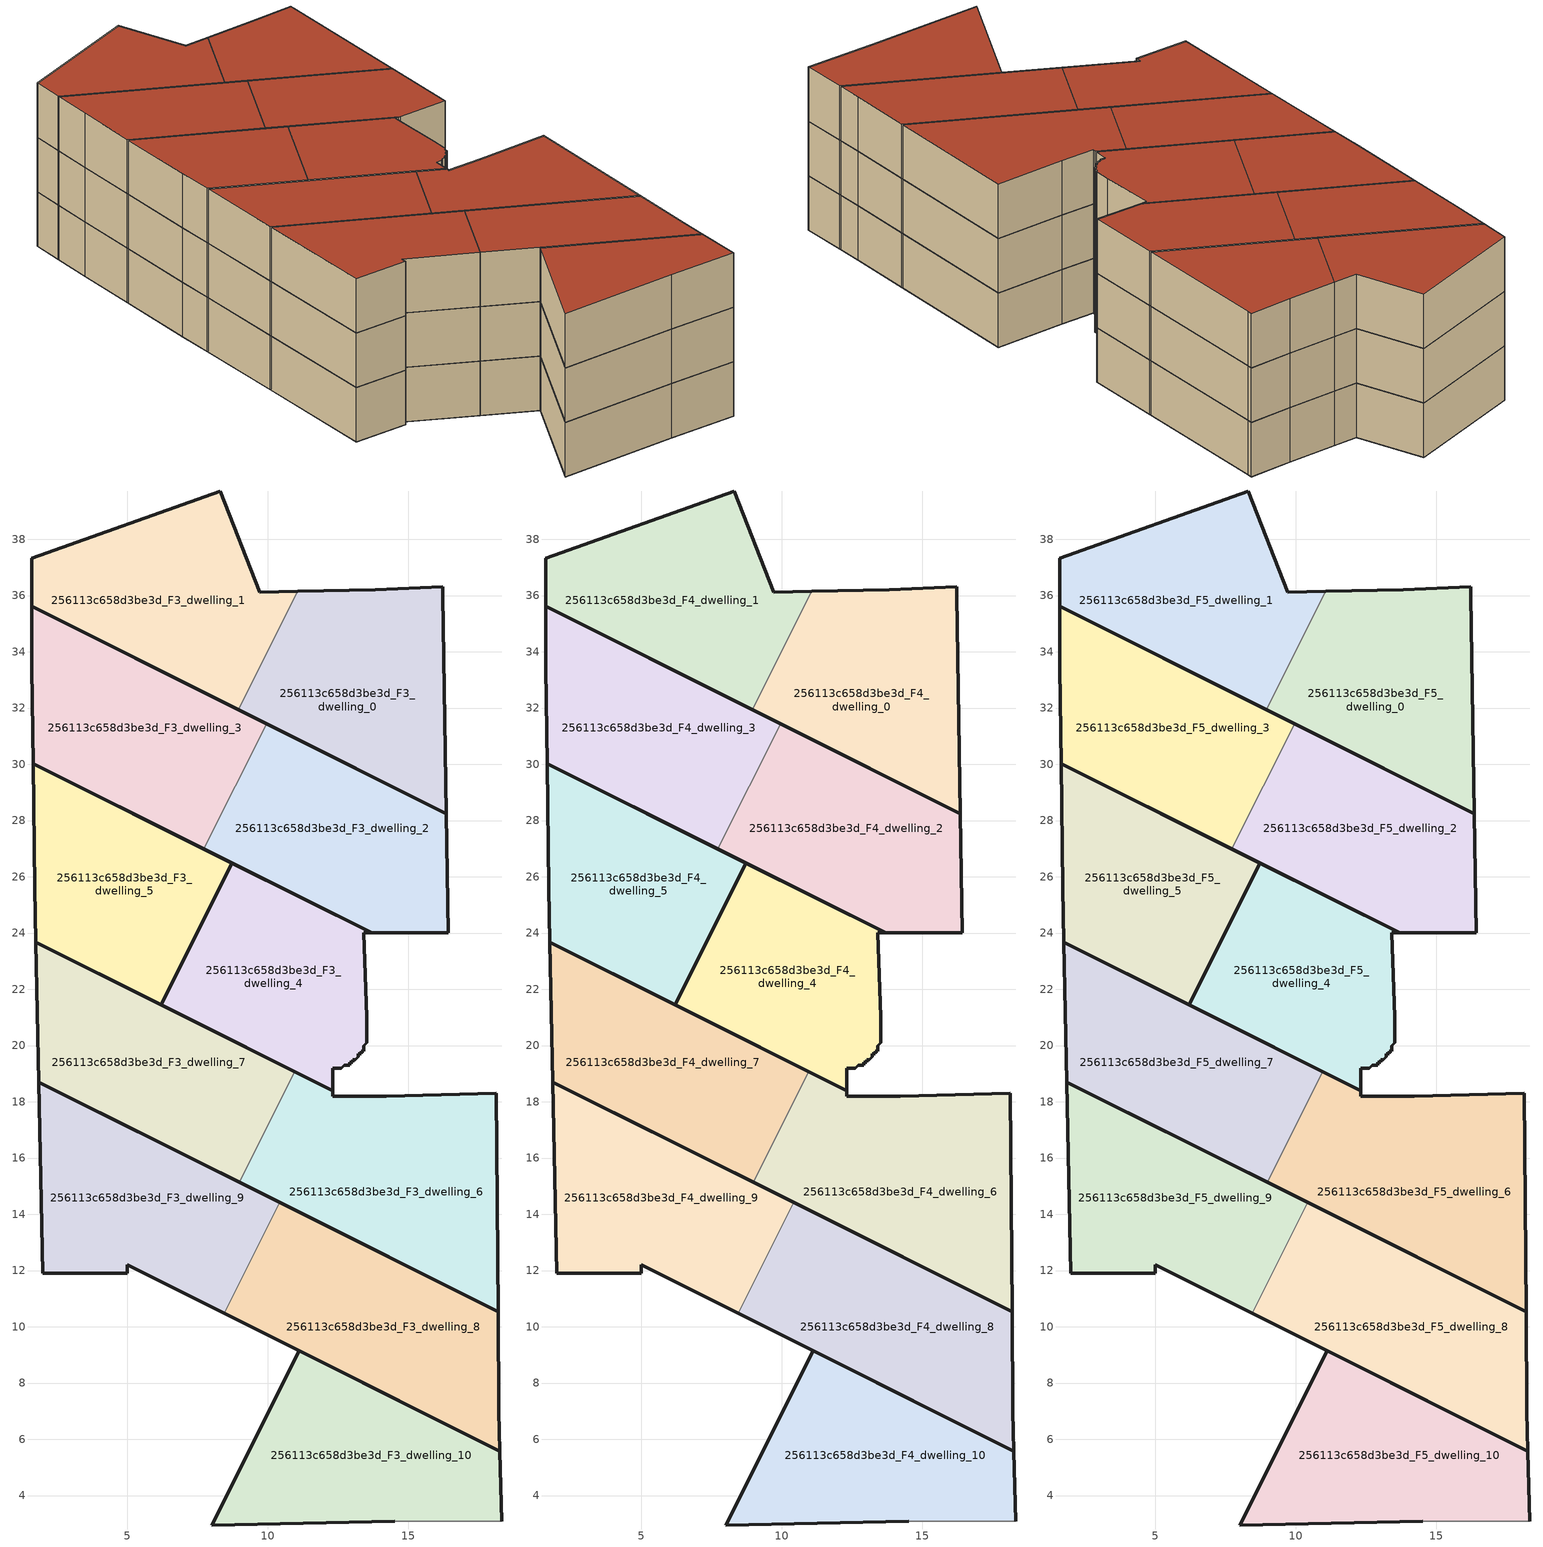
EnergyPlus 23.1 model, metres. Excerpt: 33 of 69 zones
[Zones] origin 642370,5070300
256113c658d3be3d_F3_dwelling_0
 floor to 256113c658d3be3d_F2_dwelling_0 (EU_floor_Construction): 16.35,28.25 16.22,36.01 16.22,36.31 13.82,36.21 11.06,36.15 8.96,31.94 z9
 wall outside (EU_wall_Construction): 11.06,36.15 13.82,36.21 16.22,36.31 16.22,36.01 16.35,28.25 8.96,31.94 z9:12
 wall to 256113c658d3be3d_F3_dwelling_1 (EU_wall_Construction): 8.96,31.94 11.06,36.15 z9:12
256113c658d3be3d_F3_dwelling_1
 floor to 256113c658d3be3d_F2_dwelling_1 (EU_floor_Construction): 8.96,31.94 11.06,36.15 9.71,36.12 8.31,39.72 1.61,37.32 1.61,35.62 z9
 wall outside (EU_wall_Construction): 8.96,31.94 1.61,35.62 1.61,37.32 8.31,39.72 9.71,36.12 11.06,36.15 z9:12
256113c658d3be3d_F3_dwelling_10
 floor to 256113c658d3be3d_F2_dwelling_10 (EU_floor_Construction): 18.31,3.09 18.25,5.58 11.11,9.15 8.01,2.95 14.51,3.09 z9
 wall outside (EU_wall_Construction): 14.51,3.09 8.01,2.95 11.11,9.15 18.25,5.58 18.31,3.09 z9:12
 wall adiabatic (EU_wall_Construction): 18.31,3.09 14.51,3.09 z9:12
256113c658d3be3d_F3_dwelling_2
 floor to 256113c658d3be3d_F2_dwelling_2 (EU_floor_Construction): 16.42,24 16.35,28.25 9.95,31.44 7.73,26.99 13.7,24 z9
 wall outside (EU_wall_Construction): 9.95,31.44 16.35,28.25 16.42,24 13.7,24 7.73,26.99 z9:12
 wall to 256113c658d3be3d_F3_dwelling_3 (EU_wall_Construction): 7.73,26.99 9.95,31.44 z9:12
256113c658d3be3d_F3_dwelling_3
 floor to 256113c658d3be3d_F2_dwelling_3 (EU_floor_Construction): 7.73,26.99 9.95,31.44 1.61,35.62 1.61,33.42 1.65,30.03 z9
 wall outside (EU_wall_Construction): 7.73,26.99 1.65,30.03 1.61,33.42 1.61,35.62 9.95,31.44 z9:12
256113c658d3be3d_F3_dwelling_4
 floor to 256113c658d3be3d_F2_dwelling_4 (EU_floor_Construction): 12.91,19.3 12.91,19.4 13.01,19.4 13.01,19.5 13.11,19.5 13.21,19.6 13.21,19.7 13.31,19.7 13.31,19.8 13.41,19.8 13.41,20 13.51,20.1 13.51,21 13.41,24 13.7,24 8.72,26.49 6.2,21.45 12.31,18.39 12.31,19.2 12.61,19.2 12.71,19.3 z9
 wall outside (EU_wall_Construction): 13.51,21 13.51,20.1 13.41,20 13.41,19.8 13.31,19.8 13.31,19.7 13.21,19.7 13.21,19.6 13.11,19.5 13.01,19.5 13.01,19.4 12.91,19.4 12.91,19.3 12.71,19.3 12.61,19.2 12.31,19.2 12.31,18.39 6.2,21.45 8.72,26.49 13.7,24 13.41,24 13.51,21 z9:12
256113c658d3be3d_F3_dwelling_5
 floor to 256113c658d3be3d_F2_dwelling_5 (EU_floor_Construction): 6.2,21.45 8.72,26.49 1.65,30.03 1.71,25.61 1.75,23.67 z9
 wall outside (EU_wall_Construction): 6.2,21.45 1.75,23.67 1.71,25.61 1.65,30.03 8.72,26.49 6.2,21.45 z9:12
256113c658d3be3d_F3_dwelling_6
 floor to 256113c658d3be3d_F2_dwelling_6 (EU_floor_Construction): 18.18,10.54 18.12,18.3 14.21,18.2 12.31,18.2 12.31,18.39 10.95,19.07 8.98,15.14 z9
 wall outside (EU_wall_Construction): 10.95,19.07 12.31,18.39 12.31,18.2 14.21,18.2 18.12,18.3 18.18,10.54 8.98,15.14 z9:12
 wall to 256113c658d3be3d_F3_dwelling_7 (EU_wall_Construction): 8.98,15.14 10.95,19.07 z9:12
256113c658d3be3d_F3_dwelling_7
 floor to 256113c658d3be3d_F2_dwelling_7 (EU_floor_Construction): 8.98,15.14 10.95,19.07 1.75,23.67 1.86,18.7 z9
 wall outside (EU_wall_Construction): 8.98,15.14 1.86,18.7 1.75,23.67 10.95,19.07 z9:12
256113c658d3be3d_F3_dwelling_8
 floor to 256113c658d3be3d_F2_dwelling_8 (EU_floor_Construction): 18.25,5.58 18.21,6.99 18.18,10.54 10.42,14.42 8.45,10.48 z9
 wall outside (EU_wall_Construction): 10.42,14.42 18.18,10.54 18.21,6.99 18.25,5.58 8.45,10.48 z9:12
 wall to 256113c658d3be3d_F3_dwelling_9 (EU_wall_Construction): 8.45,10.48 10.42,14.42 z9:12
256113c658d3be3d_F3_dwelling_9
 floor to 256113c658d3be3d_F2_dwelling_9 (EU_floor_Construction): 8.45,10.48 10.42,14.42 1.86,18.7 2,11.9 5.01,11.9 5,12.2 z9
 wall outside (EU_wall_Construction): 8.45,10.48 5,12.2 5.01,11.9 2,11.9 1.86,18.7 10.42,14.42 z9:12
256113c658d3be3d_F4_dwelling_0
 floor to 256113c658d3be3d_F3_dwelling_0 (EU_floor_Construction): 16.35,28.25 16.22,36.01 16.22,36.31 13.82,36.21 11.06,36.15 8.96,31.94 z12
 wall outside (EU_wall_Construction): 11.06,36.15 13.82,36.21 16.22,36.31 16.22,36.01 16.35,28.25 8.96,31.94 z12:15
 wall to 256113c658d3be3d_F4_dwelling_1 (EU_wall_Construction): 8.96,31.94 11.06,36.15 z12:15
256113c658d3be3d_F4_dwelling_1
 floor to 256113c658d3be3d_F3_dwelling_1 (EU_floor_Construction): 8.96,31.94 11.06,36.15 9.71,36.12 8.31,39.72 1.61,37.32 1.61,35.62 z12
 wall outside (EU_wall_Construction): 8.96,31.94 1.61,35.62 1.61,37.32 8.31,39.72 9.71,36.12 11.06,36.15 z12:15
256113c658d3be3d_F4_dwelling_10
 floor to 256113c658d3be3d_F3_dwelling_10 (EU_floor_Construction): 18.31,3.09 18.25,5.58 11.11,9.15 8.01,2.95 14.51,3.09 z12
 wall outside (EU_wall_Construction): 14.51,3.09 8.01,2.95 11.11,9.15 18.25,5.58 18.31,3.09 z12:15
 wall adiabatic (EU_wall_Construction): 18.31,3.09 14.51,3.09 z12:15
256113c658d3be3d_F4_dwelling_2
 floor to 256113c658d3be3d_F3_dwelling_2 (EU_floor_Construction): 16.42,24 16.35,28.25 9.95,31.44 7.73,26.99 13.7,24 z12
 wall outside (EU_wall_Construction): 9.95,31.44 16.35,28.25 16.42,24 13.7,24 7.73,26.99 z12:15
 wall to 256113c658d3be3d_F4_dwelling_3 (EU_wall_Construction): 7.73,26.99 9.95,31.44 z12:15
256113c658d3be3d_F4_dwelling_3
 floor to 256113c658d3be3d_F3_dwelling_3 (EU_floor_Construction): 7.73,26.99 9.95,31.44 1.61,35.62 1.61,33.42 1.65,30.03 z12
 wall outside (EU_wall_Construction): 7.73,26.99 1.65,30.03 1.61,33.42 1.61,35.62 9.95,31.44 z12:15
256113c658d3be3d_F4_dwelling_4
 floor to 256113c658d3be3d_F3_dwelling_4 (EU_floor_Construction): 12.91,19.3 12.91,19.4 13.01,19.4 13.01,19.5 13.11,19.5 13.21,19.6 13.21,19.7 13.31,19.7 13.31,19.8 13.41,19.8 13.41,20 13.51,20.1 13.51,21 13.41,24 13.7,24 8.72,26.49 6.2,21.45 12.31,18.39 12.31,19.2 12.61,19.2 12.71,19.3 z12
 wall outside (EU_wall_Construction): 13.51,21 13.51,20.1 13.41,20 13.41,19.8 13.31,19.8 13.31,19.7 13.21,19.7 13.21,19.6 13.11,19.5 13.01,19.5 13.01,19.4 12.91,19.4 12.91,19.3 12.71,19.3 12.61,19.2 12.31,19.2 12.31,18.39 6.2,21.45 8.72,26.49 13.7,24 13.41,24 13.51,21 z12:15
256113c658d3be3d_F4_dwelling_5
 floor to 256113c658d3be3d_F3_dwelling_5 (EU_floor_Construction): 6.2,21.45 8.72,26.49 1.65,30.03 1.71,25.61 1.75,23.67 z12
 wall outside (EU_wall_Construction): 6.2,21.45 1.75,23.67 1.71,25.61 1.65,30.03 8.72,26.49 6.2,21.45 z12:15
256113c658d3be3d_F4_dwelling_6
 floor to 256113c658d3be3d_F3_dwelling_6 (EU_floor_Construction): 18.18,10.54 18.12,18.3 14.21,18.2 12.31,18.2 12.31,18.39 10.95,19.07 8.98,15.14 z12
 wall outside (EU_wall_Construction): 10.95,19.07 12.31,18.39 12.31,18.2 14.21,18.2 18.12,18.3 18.18,10.54 8.98,15.14 z12:15
 wall to 256113c658d3be3d_F4_dwelling_7 (EU_wall_Construction): 8.98,15.14 10.95,19.07 z12:15
256113c658d3be3d_F4_dwelling_7
 floor to 256113c658d3be3d_F3_dwelling_7 (EU_floor_Construction): 8.98,15.14 10.95,19.07 1.75,23.67 1.86,18.7 z12
 wall outside (EU_wall_Construction): 8.98,15.14 1.86,18.7 1.75,23.67 10.95,19.07 z12:15
256113c658d3be3d_F4_dwelling_8
 floor to 256113c658d3be3d_F3_dwelling_8 (EU_floor_Construction): 18.25,5.58 18.21,6.99 18.18,10.54 10.42,14.42 8.45,10.48 z12
 wall outside (EU_wall_Construction): 10.42,14.42 18.18,10.54 18.21,6.99 18.25,5.58 8.45,10.48 z12:15
 wall to 256113c658d3be3d_F4_dwelling_9 (EU_wall_Construction): 8.45,10.48 10.42,14.42 z12:15
256113c658d3be3d_F4_dwelling_9
 floor to 256113c658d3be3d_F3_dwelling_9 (EU_floor_Construction): 8.45,10.48 10.42,14.42 1.86,18.7 2,11.9 5.01,11.9 5,12.2 z12
 wall outside (EU_wall_Construction): 8.45,10.48 5,12.2 5.01,11.9 2,11.9 1.86,18.7 10.42,14.42 z12:15
256113c658d3be3d_F5_dwelling_0
 floor to 256113c658d3be3d_F4_dwelling_0 (EU_floor_Construction): 16.35,28.25 16.22,36.01 16.22,36.31 13.82,36.21 11.06,36.15 8.96,31.94 z15
 wall outside (EU_wall_Construction): 11.06,36.15 13.82,36.21 16.22,36.31 16.22,36.01 16.35,28.25 8.96,31.94 z15:18
 wall to 256113c658d3be3d_F5_dwelling_1 (EU_wall_Construction): 8.96,31.94 11.06,36.15 z15:18
 roof outside (EU_roof_Construction): 16.22,36.31 16.22,36.01 16.35,28.25 8.96,31.94 11.06,36.15 13.82,36.21 z18
256113c658d3be3d_F5_dwelling_1
 floor to 256113c658d3be3d_F4_dwelling_1 (EU_floor_Construction): 8.96,31.94 11.06,36.15 9.71,36.12 8.31,39.72 1.61,37.32 1.61,35.62 z15
 wall outside (EU_wall_Construction): 8.96,31.94 1.61,35.62 1.61,37.32 8.31,39.72 9.71,36.12 11.06,36.15 z15:18
 roof outside (EU_roof_Construction): 8.31,39.72 9.71,36.12 11.06,36.15 8.96,31.94 1.61,35.62 1.61,37.32 z18
256113c658d3be3d_F5_dwelling_10
 floor to 256113c658d3be3d_F4_dwelling_10 (EU_floor_Construction): 18.31,3.09 18.25,5.58 11.11,9.15 8.01,2.95 14.51,3.09 z15
 wall outside (EU_wall_Construction): 14.51,3.09 8.01,2.95 11.11,9.15 18.25,5.58 18.31,3.09 z15:18
 wall adiabatic (EU_wall_Construction): 18.31,3.09 14.51,3.09 z15:18
 roof outside (EU_roof_Construction): 18.25,5.58 18.31,3.09 14.51,3.09 8.01,2.95 11.11,9.15 z18
256113c658d3be3d_F5_dwelling_2
 floor to 256113c658d3be3d_F4_dwelling_2 (EU_floor_Construction): 16.42,24 16.35,28.25 9.95,31.44 7.73,26.99 13.7,24 z15
 wall outside (EU_wall_Construction): 9.95,31.44 16.35,28.25 16.42,24 13.7,24 7.73,26.99 z15:18
 wall to 256113c658d3be3d_F5_dwelling_3 (EU_wall_Construction): 7.73,26.99 9.95,31.44 z15:18
 roof outside (EU_roof_Construction): 16.35,28.25 16.42,24 13.7,24 7.73,26.99 9.95,31.44 z18
256113c658d3be3d_F5_dwelling_3
 floor to 256113c658d3be3d_F4_dwelling_3 (EU_floor_Construction): 7.73,26.99 9.95,31.44 1.61,35.62 1.61,33.42 1.65,30.03 z15
 wall outside (EU_wall_Construction): 7.73,26.99 1.65,30.03 1.61,33.42 1.61,35.62 9.95,31.44 z15:18
 roof outside (EU_roof_Construction): 9.95,31.44 7.73,26.99 1.65,30.03 1.61,33.42 1.61,35.62 z18
256113c658d3be3d_F5_dwelling_4
 floor to 256113c658d3be3d_F4_dwelling_4 (EU_floor_Construction): 12.91,19.3 12.91,19.4 13.01,19.4 13.01,19.5 13.11,19.5 13.21,19.6 13.21,19.7 13.31,19.7 13.31,19.8 13.41,19.8 13.41,20 13.51,20.1 13.51,21 13.41,24 13.7,24 8.72,26.49 6.2,21.45 12.31,18.39 12.31,19.2 12.61,19.2 12.71,19.3 z15
 wall outside (EU_wall_Construction): 13.51,21 13.51,20.1 13.41,20 13.41,19.8 13.31,19.8 13.31,19.7 13.21,19.7 13.21,19.6 13.11,19.5 13.01,19.5 13.01,19.4 12.91,19.4 12.91,19.3 12.71,19.3 12.61,19.2 12.31,19.2 12.31,18.39 6.2,21.45 8.72,26.49 13.7,24 13.41,24 13.51,21 z15:18
 roof outside (EU_roof_Construction): 13.7,24 13.41,24 13.51,21 13.51,20.1 13.41,20 13.41,19.8 13.31,19.8 13.31,19.7 13.21,19.7 13.21,19.6 13.11,19.5 13.01,19.5 13.01,19.4 12.91,19.4 12.91,19.3 12.71,19.3 12.61,19.2 12.31,19.2 12.31,18.39 6.2,21.45 8.72,26.49 z18
256113c658d3be3d_F5_dwelling_5
 floor to 256113c658d3be3d_F4_dwelling_5 (EU_floor_Construction): 6.2,21.45 8.72,26.49 1.65,30.03 1.71,25.61 1.75,23.67 z15
 wall outside (EU_wall_Construction): 6.2,21.45 1.75,23.67 1.71,25.61 1.65,30.03 8.72,26.49 6.2,21.45 z15:18
 roof outside (EU_roof_Construction): 8.72,26.49 6.2,21.45 1.75,23.67 1.71,25.61 1.65,30.03 z18
256113c658d3be3d_F5_dwelling_6
 floor to 256113c658d3be3d_F4_dwelling_6 (EU_floor_Construction): 18.18,10.54 18.12,18.3 14.21,18.2 12.31,18.2 12.31,18.39 10.95,19.07 8.98,15.14 z15
 wall outside (EU_wall_Construction): 10.95,19.07 12.31,18.39 12.31,18.2 14.21,18.2 18.12,18.3 18.18,10.54 8.98,15.14 z15:18
 wall to 256113c658d3be3d_F5_dwelling_7 (EU_wall_Construction): 8.98,15.14 10.95,19.07 z15:18
 roof outside (EU_roof_Construction): 18.12,18.3 18.18,10.54 8.98,15.14 10.95,19.07 12.31,18.39 12.31,18.2 14.21,18.2 z18
256113c658d3be3d_F5_dwelling_7
 floor to 256113c658d3be3d_F4_dwelling_7 (EU_floor_Construction): 8.98,15.14 10.95,19.07 1.75,23.67 1.86,18.7 z15
 wall outside (EU_wall_Construction): 8.98,15.14 1.86,18.7 1.75,23.67 10.95,19.07 z15:18
 roof outside (EU_roof_Construction): 10.95,19.07 8.98,15.14 1.86,18.7 1.75,23.67 z18
256113c658d3be3d_F5_dwelling_8
 floor to 256113c658d3be3d_F4_dwelling_8 (EU_floor_Construction): 18.25,5.58 18.21,6.99 18.18,10.54 10.42,14.42 8.45,10.48 z15
 wall outside (EU_wall_Construction): 10.42,14.42 18.18,10.54 18.21,6.99 18.25,5.58 8.45,10.48 z15:18
 wall to 256113c658d3be3d_F5_dwelling_9 (EU_wall_Construction): 8.45,10.48 10.42,14.42 z15:18
 roof outside (EU_roof_Construction): 18.18,10.54 18.21,6.99 18.25,5.58 8.45,10.48 10.42,14.42 z18
256113c658d3be3d_F5_dwelling_9
 floor to 256113c658d3be3d_F4_dwelling_9 (EU_floor_Construction): 8.45,10.48 10.42,14.42 1.86,18.7 2,11.9 5.01,11.9 5,12.2 z15
 wall outside (EU_wall_Construction): 8.45,10.48 5,12.2 5.01,11.9 2,11.9 1.86,18.7 10.42,14.42 z15:18
 roof outside (EU_roof_Construction): 10.42,14.42 8.45,10.48 5,12.2 5.01,11.9 2,11.9 1.86,18.7 z18
[Building]
EU S2 Campaign: North Axis=0; Terrain=City; Solar Distribution=FullExterior
[Site:Location]
Lyon-Bron: Latitude=45.75; Longitude=5; Time Zone=1; Elevation=198
[SizingPeriod:WeatherFileDays]
AnnualSizingPeriod: Begin Month=1; Begin Day of Month=1; End Month=12; End Day of Month=31; Day of Week for Start Day=Monday; Use Weather File Daylight Saving Period=No; Use Weather File Rain and Snow Indicators=No
[MATERIAL]
EU_InternalMass_Material: Roughness=MediumRough; Thickness=0.1; Conductivity=1; Density=1800; Specific Heat=900; Thermal Absorptance=0.9; Solar Absorptance=0.7; Visible Absorptance=0.7
[MATERIAL:NOMASS] Roughness=MediumRough; Thermal Absorptance=0.9; Solar Absorptance=0.7; Visible Absorptance=0.7
Name | Thermal Resistance
EU_wall_NoMass | 1.97775
EU_roof_NoMass | 1.81626
EU_floor_NoMass | 1.84812
[CONSTRUCTION]
EU_wall_Construction: EU_wall_NoMass
EU_roof_Construction: EU_roof_NoMass
EU_floor_Construction: EU_floor_NoMass
EU_InternalMass_Construction: EU_InternalMass_Material
[ZONE] Type=1; Multiplier=1; Ceiling Height=autocalculate; Floor Area=autocalculate; Part of Total Floor Area=Yes
Name | Volume
256113c658d3be3d_F3_dwelling_0; 256113c658d3be3d_F4_dwelling_0; 256113c658d3be3d_F5_dwelling_0 | 120.523
256113c658d3be3d_F3_dwelling_1; 256113c658d3be3d_F4_dwelling_1; 256113c658d3be3d_F5_dwelling_1 | 120.522
256113c658d3be3d_F3_dwelling_10; 256113c658d3be3d_F4_dwelling_10; 256113c658d3be3d_F5_dwelling_10 | 120.554
256113c658d3be3d_F3_dwelling_2; 256113c658d3be3d_F4_dwelling_2; 256113c658d3be3d_F5_dwelling_2 | 120.545
256113c658d3be3d_F3_dwelling_3; 256113c658d3be3d_F4_dwelling_3; 256113c658d3be3d_F5_dwelling_3 | 120.531
256113c658d3be3d_F3_dwelling_4; 256113c658d3be3d_F4_dwelling_4; 256113c658d3be3d_F5_dwelling_4 | 109.145
256113c658d3be3d_F3_dwelling_5; 256113c658d3be3d_F4_dwelling_5; 256113c658d3be3d_F5_dwelling_5 | 109.15
256113c658d3be3d_F3_dwelling_6; 256113c658d3be3d_F4_dwelling_6; 256113c658d3be3d_F5_dwelling_6 | 143.513
256113c658d3be3d_F3_dwelling_7; 256113c658d3be3d_F4_dwelling_7; 256113c658d3be3d_F5_dwelling_7 | 120.349
256113c658d3be3d_F3_dwelling_8; 256113c658d3be3d_F4_dwelling_8; 256113c658d3be3d_F5_dwelling_8 | 129.756
256113c658d3be3d_F3_dwelling_9; 256113c658d3be3d_F4_dwelling_9; 256113c658d3be3d_F5_dwelling_9 | 120.866
[INTERNALMASS] Construction=EU_InternalMass_Construction
Name | Zone or ZoneList | Surface Area
256113c658d3be3d_F3_dwelling_0_EU_InternalMass | 256113c658d3be3d_F3_dwelling_0 | 48.2164
256113c658d3be3d_F3_dwelling_1_EU_InternalMass | 256113c658d3be3d_F3_dwelling_1 | 48.2108
256113c658d3be3d_F3_dwelling_2_EU_InternalMass | 256113c658d3be3d_F3_dwelling_2 | 48.2151
256113c658d3be3d_F3_dwelling_3_EU_InternalMass | 256113c658d3be3d_F3_dwelling_3 | 48.2145
256113c658d3be3d_F3_dwelling_4_EU_InternalMass | 256113c658d3be3d_F3_dwelling_4 | 47.559
256113c658d3be3d_F3_dwelling_5_EU_InternalMass | 256113c658d3be3d_F3_dwelling_5 | 40.1745
256113c658d3be3d_F3_dwelling_6_EU_InternalMass | 256113c658d3be3d_F3_dwelling_6 | 40.1779
256113c658d3be3d_F3_dwelling_7_EU_InternalMass | 256113c658d3be3d_F3_dwelling_7 | 40.1835
256113c658d3be3d_F3_dwelling_8_EU_InternalMass | 256113c658d3be3d_F3_dwelling_8 | 40.1759
256113c658d3be3d_F3_dwelling_9_EU_InternalMass | 256113c658d3be3d_F3_dwelling_9 | 40.1778
256113c658d3be3d_F3_dwelling_10_EU_InternalMass | 256113c658d3be3d_F3_dwelling_10 | 40.8331
256113c658d3be3d_F4_dwelling_0_EU_InternalMass | 256113c658d3be3d_F4_dwelling_0 | 48.2164
256113c658d3be3d_F4_dwelling_1_EU_InternalMass | 256113c658d3be3d_F4_dwelling_1 | 48.2108
256113c658d3be3d_F4_dwelling_2_EU_InternalMass | 256113c658d3be3d_F4_dwelling_2 | 48.2151
256113c658d3be3d_F4_dwelling_3_EU_InternalMass | 256113c658d3be3d_F4_dwelling_3 | 48.2145
256113c658d3be3d_F4_dwelling_4_EU_InternalMass | 256113c658d3be3d_F4_dwelling_4 | 47.559
256113c658d3be3d_F4_dwelling_5_EU_InternalMass | 256113c658d3be3d_F4_dwelling_5 | 40.1745
256113c658d3be3d_F4_dwelling_6_EU_InternalMass | 256113c658d3be3d_F4_dwelling_6 | 40.1779
256113c658d3be3d_F4_dwelling_7_EU_InternalMass | 256113c658d3be3d_F4_dwelling_7 | 40.1835
256113c658d3be3d_F4_dwelling_8_EU_InternalMass | 256113c658d3be3d_F4_dwelling_8 | 40.1759
256113c658d3be3d_F4_dwelling_9_EU_InternalMass | 256113c658d3be3d_F4_dwelling_9 | 40.1778
256113c658d3be3d_F4_dwelling_10_EU_InternalMass | 256113c658d3be3d_F4_dwelling_10 | 40.8331
256113c658d3be3d_F5_dwelling_0_EU_InternalMass | 256113c658d3be3d_F5_dwelling_0 | 48.2164
256113c658d3be3d_F5_dwelling_1_EU_InternalMass | 256113c658d3be3d_F5_dwelling_1 | 48.2108
256113c658d3be3d_F5_dwelling_2_EU_InternalMass | 256113c658d3be3d_F5_dwelling_2 | 48.2151
256113c658d3be3d_F5_dwelling_3_EU_InternalMass | 256113c658d3be3d_F5_dwelling_3 | 48.2145
256113c658d3be3d_F5_dwelling_4_EU_InternalMass | 256113c658d3be3d_F5_dwelling_4 | 47.559
256113c658d3be3d_F5_dwelling_5_EU_InternalMass | 256113c658d3be3d_F5_dwelling_5 | 40.1745
256113c658d3be3d_F5_dwelling_6_EU_InternalMass | 256113c658d3be3d_F5_dwelling_6 | 40.1779
256113c658d3be3d_F5_dwelling_7_EU_InternalMass | 256113c658d3be3d_F5_dwelling_7 | 40.1835
256113c658d3be3d_F5_dwelling_8_EU_InternalMass | 256113c658d3be3d_F5_dwelling_8 | 40.1759
256113c658d3be3d_F5_dwelling_9_EU_InternalMass | 256113c658d3be3d_F5_dwelling_9 | 40.1778
256113c658d3be3d_F5_dwelling_10_EU_InternalMass | 256113c658d3be3d_F5_dwelling_10 | 40.8331
[OTHEREQUIPMENT] Fuel Type=Electricity; Design Level Calculation Method=Watts/Area; Power per Zone Floor Area=1; Fraction Latent=0; Fraction Radiant=0; Fraction Lost=0; Carbon Dioxide Generation Rate=0; EndUse Subcategory=EU_Step8_InternalGains
Name | Zone or ZoneList or Space or SpaceList | Schedule
EU_Step8_InternalGain_256113c658d3be3d_F3_dwelling_0_f000 | 256113c658d3be3d_F3_dwelling_0 | EU_Step8_GainSchedule_256113c658d3be3d_F3_dwelling_0_f000
EU_Step8_InternalGain_256113c658d3be3d_F3_dwelling_1_f000 | 256113c658d3be3d_F3_dwelling_1 | EU_Step8_GainSchedule_256113c658d3be3d_F3_dwelling_1_f000
EU_Step8_InternalGain_256113c658d3be3d_F3_dwelling_2_f000 | 256113c658d3be3d_F3_dwelling_2 | EU_Step8_GainSchedule_256113c658d3be3d_F3_dwelling_2_f000
EU_Step8_InternalGain_256113c658d3be3d_F3_dwelling_3_f000 | 256113c658d3be3d_F3_dwelling_3 | EU_Step8_GainSchedule_256113c658d3be3d_F3_dwelling_3_f000
EU_Step8_InternalGain_256113c658d3be3d_F3_dwelling_4_f000 | 256113c658d3be3d_F3_dwelling_4 | EU_Step8_GainSchedule_256113c658d3be3d_F3_dwelling_4_f000
EU_Step8_InternalGain_256113c658d3be3d_F3_dwelling_5_f000 | 256113c658d3be3d_F3_dwelling_5 | EU_Step8_GainSchedule_256113c658d3be3d_F3_dwelling_5_f000
EU_Step8_InternalGain_256113c658d3be3d_F3_dwelling_6_f000 | 256113c658d3be3d_F3_dwelling_6 | EU_Step8_GainSchedule_256113c658d3be3d_F3_dwelling_6_f000
EU_Step8_InternalGain_256113c658d3be3d_F3_dwelling_7_f000 | 256113c658d3be3d_F3_dwelling_7 | EU_Step8_GainSchedule_256113c658d3be3d_F3_dwelling_7_f000
EU_Step8_InternalGain_256113c658d3be3d_F3_dwelling_8_f000 | 256113c658d3be3d_F3_dwelling_8 | EU_Step8_GainSchedule_256113c658d3be3d_F3_dwelling_8_f000
EU_Step8_InternalGain_256113c658d3be3d_F3_dwelling_9_f000 | 256113c658d3be3d_F3_dwelling_9 | EU_Step8_GainSchedule_256113c658d3be3d_F3_dwelling_9_f000
EU_Step8_InternalGain_256113c658d3be3d_F3_dwelling_10_f000 | 256113c658d3be3d_F3_dwelling_10 | EU_Step8_GainSchedule_256113c658d3be3d_F3_dwelling_10_f000
EU_Step8_InternalGain_256113c658d3be3d_F4_dwelling_0_f000 | 256113c658d3be3d_F4_dwelling_0 | EU_Step8_GainSchedule_256113c658d3be3d_F4_dwelling_0_f000
EU_Step8_InternalGain_256113c658d3be3d_F4_dwelling_1_f000 | 256113c658d3be3d_F4_dwelling_1 | EU_Step8_GainSchedule_256113c658d3be3d_F4_dwelling_1_f000
EU_Step8_InternalGain_256113c658d3be3d_F4_dwelling_2_f000 | 256113c658d3be3d_F4_dwelling_2 | EU_Step8_GainSchedule_256113c658d3be3d_F4_dwelling_2_f000
EU_Step8_InternalGain_256113c658d3be3d_F4_dwelling_3_f000 | 256113c658d3be3d_F4_dwelling_3 | EU_Step8_GainSchedule_256113c658d3be3d_F4_dwelling_3_f000
EU_Step8_InternalGain_256113c658d3be3d_F4_dwelling_4_f000 | 256113c658d3be3d_F4_dwelling_4 | EU_Step8_GainSchedule_256113c658d3be3d_F4_dwelling_4_f000
EU_Step8_InternalGain_256113c658d3be3d_F4_dwelling_5_f000 | 256113c658d3be3d_F4_dwelling_5 | EU_Step8_GainSchedule_256113c658d3be3d_F4_dwelling_5_f000
EU_Step8_InternalGain_256113c658d3be3d_F4_dwelling_6_f000 | 256113c658d3be3d_F4_dwelling_6 | EU_Step8_GainSchedule_256113c658d3be3d_F4_dwelling_6_f000
EU_Step8_InternalGain_256113c658d3be3d_F4_dwelling_7_f000 | 256113c658d3be3d_F4_dwelling_7 | EU_Step8_GainSchedule_256113c658d3be3d_F4_dwelling_7_f000
EU_Step8_InternalGain_256113c658d3be3d_F4_dwelling_8_f000 | 256113c658d3be3d_F4_dwelling_8 | EU_Step8_GainSchedule_256113c658d3be3d_F4_dwelling_8_f000
EU_Step8_InternalGain_256113c658d3be3d_F4_dwelling_9_f000 | 256113c658d3be3d_F4_dwelling_9 | EU_Step8_GainSchedule_256113c658d3be3d_F4_dwelling_9_f000
EU_Step8_InternalGain_256113c658d3be3d_F4_dwelling_10_f000 | 256113c658d3be3d_F4_dwelling_10 | EU_Step8_GainSchedule_256113c658d3be3d_F4_dwelling_10_f000
EU_Step8_InternalGain_256113c658d3be3d_F5_dwelling_0_f000 | 256113c658d3be3d_F5_dwelling_0 | EU_Step8_GainSchedule_256113c658d3be3d_F5_dwelling_0_f000
EU_Step8_InternalGain_256113c658d3be3d_F5_dwelling_1_f000 | 256113c658d3be3d_F5_dwelling_1 | EU_Step8_GainSchedule_256113c658d3be3d_F5_dwelling_1_f000
EU_Step8_InternalGain_256113c658d3be3d_F5_dwelling_2_f000 | 256113c658d3be3d_F5_dwelling_2 | EU_Step8_GainSchedule_256113c658d3be3d_F5_dwelling_2_f000
EU_Step8_InternalGain_256113c658d3be3d_F5_dwelling_3_f000 | 256113c658d3be3d_F5_dwelling_3 | EU_Step8_GainSchedule_256113c658d3be3d_F5_dwelling_3_f000
EU_Step8_InternalGain_256113c658d3be3d_F5_dwelling_4_f000 | 256113c658d3be3d_F5_dwelling_4 | EU_Step8_GainSchedule_256113c658d3be3d_F5_dwelling_4_f000
EU_Step8_InternalGain_256113c658d3be3d_F5_dwelling_5_f000 | 256113c658d3be3d_F5_dwelling_5 | EU_Step8_GainSchedule_256113c658d3be3d_F5_dwelling_5_f000
EU_Step8_InternalGain_256113c658d3be3d_F5_dwelling_6_f000 | 256113c658d3be3d_F5_dwelling_6 | EU_Step8_GainSchedule_256113c658d3be3d_F5_dwelling_6_f000
EU_Step8_InternalGain_256113c658d3be3d_F5_dwelling_7_f000 | 256113c658d3be3d_F5_dwelling_7 | EU_Step8_GainSchedule_256113c658d3be3d_F5_dwelling_7_f000
EU_Step8_InternalGain_256113c658d3be3d_F5_dwelling_8_f000 | 256113c658d3be3d_F5_dwelling_8 | EU_Step8_GainSchedule_256113c658d3be3d_F5_dwelling_8_f000
EU_Step8_InternalGain_256113c658d3be3d_F5_dwelling_9_f000 | 256113c658d3be3d_F5_dwelling_9 | EU_Step8_GainSchedule_256113c658d3be3d_F5_dwelling_9_f000
EU_Step8_InternalGain_256113c658d3be3d_F5_dwelling_10_f000 | 256113c658d3be3d_F5_dwelling_10 | EU_Step8_GainSchedule_256113c658d3be3d_F5_dwelling_10_f000
[ZONEVENTILATION:DESIGNFLOWRATE] Schedule=EU_AlwaysOn; Design Flow Rate Calculation Method=AirChanges/Hour; Air Changes per Hour=0.759424; Ventilation Type=Natural; Fan Pressure Rise=0; Fan Total Efficiency=1; Constant Term Coefficient=1; Temperature Term Coefficient=0; Velocity Term Coefficient=0; Velocity Squared Term Coefficient=0; Minimum Indoor Temperature=-100; Maximum Indoor Temperature=100; Delta Temperature=-100; Minimum Outdoor Temperature=-100; Maximum Outdoor Temperature=100; Maximum Wind Speed=40
Name | Zone or ZoneList or Space or SpaceList
EU_ConstantAir_256113c658d3be3d_F3_dwelling_0 | 256113c658d3be3d_F3_dwelling_0
EU_ConstantAir_256113c658d3be3d_F3_dwelling_1 | 256113c658d3be3d_F3_dwelling_1
EU_ConstantAir_256113c658d3be3d_F3_dwelling_2 | 256113c658d3be3d_F3_dwelling_2
EU_ConstantAir_256113c658d3be3d_F3_dwelling_3 | 256113c658d3be3d_F3_dwelling_3
EU_ConstantAir_256113c658d3be3d_F3_dwelling_4 | 256113c658d3be3d_F3_dwelling_4
EU_ConstantAir_256113c658d3be3d_F3_dwelling_5 | 256113c658d3be3d_F3_dwelling_5
EU_ConstantAir_256113c658d3be3d_F3_dwelling_6 | 256113c658d3be3d_F3_dwelling_6
EU_ConstantAir_256113c658d3be3d_F3_dwelling_7 | 256113c658d3be3d_F3_dwelling_7
EU_ConstantAir_256113c658d3be3d_F3_dwelling_8 | 256113c658d3be3d_F3_dwelling_8
EU_ConstantAir_256113c658d3be3d_F3_dwelling_9 | 256113c658d3be3d_F3_dwelling_9
EU_ConstantAir_256113c658d3be3d_F3_dwelling_10 | 256113c658d3be3d_F3_dwelling_10
EU_ConstantAir_256113c658d3be3d_F4_dwelling_0 | 256113c658d3be3d_F4_dwelling_0
EU_ConstantAir_256113c658d3be3d_F4_dwelling_1 | 256113c658d3be3d_F4_dwelling_1
EU_ConstantAir_256113c658d3be3d_F4_dwelling_2 | 256113c658d3be3d_F4_dwelling_2
EU_ConstantAir_256113c658d3be3d_F4_dwelling_3 | 256113c658d3be3d_F4_dwelling_3
EU_ConstantAir_256113c658d3be3d_F4_dwelling_4 | 256113c658d3be3d_F4_dwelling_4
EU_ConstantAir_256113c658d3be3d_F4_dwelling_5 | 256113c658d3be3d_F4_dwelling_5
EU_ConstantAir_256113c658d3be3d_F4_dwelling_6 | 256113c658d3be3d_F4_dwelling_6
EU_ConstantAir_256113c658d3be3d_F4_dwelling_7 | 256113c658d3be3d_F4_dwelling_7
EU_ConstantAir_256113c658d3be3d_F4_dwelling_8 | 256113c658d3be3d_F4_dwelling_8
EU_ConstantAir_256113c658d3be3d_F4_dwelling_9 | 256113c658d3be3d_F4_dwelling_9
EU_ConstantAir_256113c658d3be3d_F4_dwelling_10 | 256113c658d3be3d_F4_dwelling_10
EU_ConstantAir_256113c658d3be3d_F5_dwelling_0 | 256113c658d3be3d_F5_dwelling_0
EU_ConstantAir_256113c658d3be3d_F5_dwelling_1 | 256113c658d3be3d_F5_dwelling_1
EU_ConstantAir_256113c658d3be3d_F5_dwelling_2 | 256113c658d3be3d_F5_dwelling_2
EU_ConstantAir_256113c658d3be3d_F5_dwelling_3 | 256113c658d3be3d_F5_dwelling_3
EU_ConstantAir_256113c658d3be3d_F5_dwelling_4 | 256113c658d3be3d_F5_dwelling_4
EU_ConstantAir_256113c658d3be3d_F5_dwelling_5 | 256113c658d3be3d_F5_dwelling_5
EU_ConstantAir_256113c658d3be3d_F5_dwelling_6 | 256113c658d3be3d_F5_dwelling_6
EU_ConstantAir_256113c658d3be3d_F5_dwelling_7 | 256113c658d3be3d_F5_dwelling_7
EU_ConstantAir_256113c658d3be3d_F5_dwelling_8 | 256113c658d3be3d_F5_dwelling_8
EU_ConstantAir_256113c658d3be3d_F5_dwelling_9 | 256113c658d3be3d_F5_dwelling_9
EU_ConstantAir_256113c658d3be3d_F5_dwelling_10 | 256113c658d3be3d_F5_dwelling_10
[HVACTEMPLATE:THERMOSTAT] Constant Heating Setpoint=20; Constant Cooling Setpoint=50
EU_HeatOnly_256113c658d3be3d_F3_dwelling_10; EU_HeatOnly_256113c658d3be3d_F4_dwelling_0; EU_HeatOnly_256113c658d3be3d_F4_dwelling_1; EU_HeatOnly_256113c658d3be3d_F4_dwelling_2; EU_HeatOnly_256113c658d3be3d_F4_dwelling_3; EU_HeatOnly_256113c658d3be3d_F4_dwelling_4; EU_HeatOnly_256113c658d3be3d_F4_dwelling_5; EU_HeatOnly_256113c658d3be3d_F4_dwelling_6; EU_HeatOnly_256113c658d3be3d_F4_dwelling_7; EU_HeatOnly_256113c658d3be3d_F4_dwelling_8; EU_HeatOnly_256113c658d3be3d_F4_dwelling_9; EU_HeatOnly_256113c658d3be3d_F4_dwelling_10; EU_HeatOnly_256113c658d3be3d_F5_dwelling_0; EU_HeatOnly_256113c658d3be3d_F5_dwelling_1; EU_HeatOnly_256113c658d3be3d_F5_dwelling_2; EU_HeatOnly_256113c658d3be3d_F5_dwelling_3; EU_HeatOnly_256113c658d3be3d_F5_dwelling_4; EU_HeatOnly_256113c658d3be3d_F5_dwelling_5; EU_HeatOnly_256113c658d3be3d_F5_dwelling_6; EU_HeatOnly_256113c658d3be3d_F5_dwelling_7; EU_HeatOnly_256113c658d3be3d_F5_dwelling_8; EU_HeatOnly_256113c658d3be3d_F5_dwelling_9; EU_HeatOnly_256113c658d3be3d_F5_dwelling_10
[HVACTEMPLATE:ZONE:IDEALLOADSAIRSYSTEM] System Availability Schedule=EU_AlwaysOn; Maximum Heating Supply Air Temperature=50; Minimum Cooling Supply Air Temperature=13; Maximum Heating Supply Air Humidity Ratio=0.0156; Minimum Cooling Supply Air Humidity Ratio=0.0077; Heating Limit=NoLimit; Cooling Limit=NoLimit; Heating Availability Schedule=EU_AlwaysOn; Cooling Availability Schedule=EU_CoolingOff; Dehumidification Control Type=ConstantSensibleHeatRatio; Cooling Sensible Heat Ratio=0.7; Dehumidification Setpoint=60; Humidification Control Type=None; Humidification Setpoint=30; Outdoor Air Method=None; Outdoor Air Flow Rate per Person=0.00944; Outdoor Air Flow Rate per Zone Floor Area=0; Outdoor Air Flow Rate per Zone=0; Demand Controlled Ventilation Type=None; Outdoor Air Economizer Type=NoEconomizer; Heat Recovery Type=None; Sensible Heat Recovery Effectiveness=0.7; Latent Heat Recovery Effectiveness=0.65
Name | Template Thermostat
256113c658d3be3d_F3_dwelling_0 | EU_HeatOnly_256113c658d3be3d_F3_dwelling_0
256113c658d3be3d_F3_dwelling_1 | EU_HeatOnly_256113c658d3be3d_F3_dwelling_1
256113c658d3be3d_F3_dwelling_2 | EU_HeatOnly_256113c658d3be3d_F3_dwelling_2
256113c658d3be3d_F3_dwelling_3 | EU_HeatOnly_256113c658d3be3d_F3_dwelling_3
256113c658d3be3d_F3_dwelling_4 | EU_HeatOnly_256113c658d3be3d_F3_dwelling_4
256113c658d3be3d_F3_dwelling_5 | EU_HeatOnly_256113c658d3be3d_F3_dwelling_5
256113c658d3be3d_F3_dwelling_6 | EU_HeatOnly_256113c658d3be3d_F3_dwelling_6
256113c658d3be3d_F3_dwelling_7 | EU_HeatOnly_256113c658d3be3d_F3_dwelling_7
256113c658d3be3d_F3_dwelling_8 | EU_HeatOnly_256113c658d3be3d_F3_dwelling_8
256113c658d3be3d_F3_dwelling_9 | EU_HeatOnly_256113c658d3be3d_F3_dwelling_9
256113c658d3be3d_F3_dwelling_10 | EU_HeatOnly_256113c658d3be3d_F3_dwelling_10
256113c658d3be3d_F4_dwelling_0 | EU_HeatOnly_256113c658d3be3d_F4_dwelling_0
256113c658d3be3d_F4_dwelling_1 | EU_HeatOnly_256113c658d3be3d_F4_dwelling_1
256113c658d3be3d_F4_dwelling_2 | EU_HeatOnly_256113c658d3be3d_F4_dwelling_2
256113c658d3be3d_F4_dwelling_3 | EU_HeatOnly_256113c658d3be3d_F4_dwelling_3
256113c658d3be3d_F4_dwelling_4 | EU_HeatOnly_256113c658d3be3d_F4_dwelling_4
256113c658d3be3d_F4_dwelling_5 | EU_HeatOnly_256113c658d3be3d_F4_dwelling_5
256113c658d3be3d_F4_dwelling_6 | EU_HeatOnly_256113c658d3be3d_F4_dwelling_6
256113c658d3be3d_F4_dwelling_7 | EU_HeatOnly_256113c658d3be3d_F4_dwelling_7
256113c658d3be3d_F4_dwelling_8 | EU_HeatOnly_256113c658d3be3d_F4_dwelling_8
256113c658d3be3d_F4_dwelling_9 | EU_HeatOnly_256113c658d3be3d_F4_dwelling_9
256113c658d3be3d_F4_dwelling_10 | EU_HeatOnly_256113c658d3be3d_F4_dwelling_10
256113c658d3be3d_F5_dwelling_0 | EU_HeatOnly_256113c658d3be3d_F5_dwelling_0
256113c658d3be3d_F5_dwelling_1 | EU_HeatOnly_256113c658d3be3d_F5_dwelling_1
256113c658d3be3d_F5_dwelling_2 | EU_HeatOnly_256113c658d3be3d_F5_dwelling_2
256113c658d3be3d_F5_dwelling_3 | EU_HeatOnly_256113c658d3be3d_F5_dwelling_3
256113c658d3be3d_F5_dwelling_4 | EU_HeatOnly_256113c658d3be3d_F5_dwelling_4
256113c658d3be3d_F5_dwelling_5 | EU_HeatOnly_256113c658d3be3d_F5_dwelling_5
256113c658d3be3d_F5_dwelling_6 | EU_HeatOnly_256113c658d3be3d_F5_dwelling_6
256113c658d3be3d_F5_dwelling_7 | EU_HeatOnly_256113c658d3be3d_F5_dwelling_7
256113c658d3be3d_F5_dwelling_8 | EU_HeatOnly_256113c658d3be3d_F5_dwelling_8
256113c658d3be3d_F5_dwelling_9 | EU_HeatOnly_256113c658d3be3d_F5_dwelling_9
256113c658d3be3d_F5_dwelling_10 | EU_HeatOnly_256113c658d3be3d_F5_dwelling_10
[SIZING:ZONE] Zone Cooling Design Supply Air Temperature Input Method=SupplyAirTemperature; Zone Cooling Design Supply Air Temperature=13; Zone Heating Design Supply Air Temperature Input Method=SupplyAirTemperature; Zone Heating Design Supply Air Temperature=50; Zone Cooling Design Supply Air Humidity Ratio=0.008; Zone Heating Design Supply Air Humidity Ratio=0.008; Cooling Design Air Flow Method=DesignDay; Cooling Design Air Flow Rate=0; Cooling Minimum Air Flow per Zone Floor Area=0.000762; Cooling Minimum Air Flow=0; Cooling Minimum Air Flow Fraction=0.2; Heating Design Air Flow Method=DesignDay; Heating Design Air Flow Rate=0; Heating Maximum Air Flow per Zone Floor Area=0.002032; Heating Maximum Air Flow=0.141576; Heating Maximum Air Flow Fraction=0.3; Account for Dedicated Outdoor Air System=No; Dedicated Outdoor Air System Control Strategy=NeutralSupplyAir; Dedicated Outdoor Air Low Setpoint Temperature for Design=autosize; Dedicated Outdoor Air High Setpoint Temperature for Design=autosize; Zone Load Sizing Method=Sensible Load Only No Latent Load; Zone Latent Cooling Design Supply Air Humidity Ratio Input Method=HumidityRatioDifference; Zone Cooling Design Supply Air Humidity Ratio Difference=0.005; Zone Latent Heating Design Supply Air Humidity Ratio Input Method=HumidityRatioDifference; Zone Humidification Design Supply Air Humidity Ratio Difference=0.005
256113c658d3be3d_F3_dwelling_0; 256113c658d3be3d_F3_dwelling_1; 256113c658d3be3d_F3_dwelling_2; 256113c658d3be3d_F3_dwelling_3; 256113c658d3be3d_F3_dwelling_4; 256113c658d3be3d_F3_dwelling_5; 256113c658d3be3d_F3_dwelling_6; 256113c658d3be3d_F3_dwelling_7; 256113c658d3be3d_F3_dwelling_8; 256113c658d3be3d_F3_dwelling_9; 256113c658d3be3d_F3_dwelling_10; 256113c658d3be3d_F4_dwelling_0; 256113c658d3be3d_F4_dwelling_1; 256113c658d3be3d_F4_dwelling_2; 256113c658d3be3d_F4_dwelling_3; 256113c658d3be3d_F4_dwelling_4; 256113c658d3be3d_F4_dwelling_5; 256113c658d3be3d_F4_dwelling_6; 256113c658d3be3d_F4_dwelling_7; 256113c658d3be3d_F4_dwelling_8; 256113c658d3be3d_F4_dwelling_9; 256113c658d3be3d_F4_dwelling_10; 256113c658d3be3d_F5_dwelling_0; 256113c658d3be3d_F5_dwelling_1; 256113c658d3be3d_F5_dwelling_2; 256113c658d3be3d_F5_dwelling_3; 256113c658d3be3d_F5_dwelling_4; 256113c658d3be3d_F5_dwelling_5; 256113c658d3be3d_F5_dwelling_6; 256113c658d3be3d_F5_dwelling_7; 256113c658d3be3d_F5_dwelling_8; 256113c658d3be3d_F5_dwelling_9; 256113c658d3be3d_F5_dwelling_10
[SCHEDULE:CONSTANT]
Name | Hourly Value
EU_AlwaysOn | 1
EU_CoolingOff | 0
[SCHEDULE:FILE] Column Number=1; Rows to Skip at Top=0; Number of Hours of Data=8760; Column Separator=Comma; Interpolate to Timestep=No; Minutes per Item=60; Adjust Schedule for Daylight Savings=Yes
Name | File
EU_Step8_GainSchedule_256113c658d3be3d_F3_dwelling_0_f000 | ../../schedules/256113c658d3be3d/256113c658d3be3d_F3_dwelling_0_f000_gain.csv
EU_Step8_GainSchedule_256113c658d3be3d_F3_dwelling_1_f000 | ../../schedules/256113c658d3be3d/256113c658d3be3d_F3_dwelling_1_f000_gain.csv
EU_Step8_GainSchedule_256113c658d3be3d_F3_dwelling_2_f000 | ../../schedules/256113c658d3be3d/256113c658d3be3d_F3_dwelling_2_f000_gain.csv
EU_Step8_GainSchedule_256113c658d3be3d_F3_dwelling_3_f000 | ../../schedules/256113c658d3be3d/256113c658d3be3d_F3_dwelling_3_f000_gain.csv
EU_Step8_GainSchedule_256113c658d3be3d_F3_dwelling_4_f000 | ../../schedules/256113c658d3be3d/256113c658d3be3d_F3_dwelling_4_f000_gain.csv
EU_Step8_GainSchedule_256113c658d3be3d_F3_dwelling_5_f000 | ../../schedules/256113c658d3be3d/256113c658d3be3d_F3_dwelling_5_f000_gain.csv
EU_Step8_GainSchedule_256113c658d3be3d_F3_dwelling_6_f000 | ../../schedules/256113c658d3be3d/256113c658d3be3d_F3_dwelling_6_f000_gain.csv
EU_Step8_GainSchedule_256113c658d3be3d_F3_dwelling_7_f000 | ../../schedules/256113c658d3be3d/256113c658d3be3d_F3_dwelling_7_f000_gain.csv
EU_Step8_GainSchedule_256113c658d3be3d_F3_dwelling_8_f000 | ../../schedules/256113c658d3be3d/256113c658d3be3d_F3_dwelling_8_f000_gain.csv
EU_Step8_GainSchedule_256113c658d3be3d_F3_dwelling_9_f000 | ../../schedules/256113c658d3be3d/256113c658d3be3d_F3_dwelling_9_f000_gain.csv
EU_Step8_GainSchedule_256113c658d3be3d_F3_dwelling_10_f000 | ../../schedules/256113c658d3be3d/256113c658d3be3d_F3_dwelling_10_f000_gain.csv
EU_Step8_GainSchedule_256113c658d3be3d_F4_dwelling_0_f000 | ../../schedules/256113c658d3be3d/256113c658d3be3d_F4_dwelling_0_f000_gain.csv
EU_Step8_GainSchedule_256113c658d3be3d_F4_dwelling_1_f000 | ../../schedules/256113c658d3be3d/256113c658d3be3d_F4_dwelling_1_f000_gain.csv
EU_Step8_GainSchedule_256113c658d3be3d_F4_dwelling_2_f000 | ../../schedules/256113c658d3be3d/256113c658d3be3d_F4_dwelling_2_f000_gain.csv
EU_Step8_GainSchedule_256113c658d3be3d_F4_dwelling_3_f000 | ../../schedules/256113c658d3be3d/256113c658d3be3d_F4_dwelling_3_f000_gain.csv
EU_Step8_GainSchedule_256113c658d3be3d_F4_dwelling_4_f000 | ../../schedules/256113c658d3be3d/256113c658d3be3d_F4_dwelling_4_f000_gain.csv
EU_Step8_GainSchedule_256113c658d3be3d_F4_dwelling_5_f000 | ../../schedules/256113c658d3be3d/256113c658d3be3d_F4_dwelling_5_f000_gain.csv
EU_Step8_GainSchedule_256113c658d3be3d_F4_dwelling_6_f000 | ../../schedules/256113c658d3be3d/256113c658d3be3d_F4_dwelling_6_f000_gain.csv
EU_Step8_GainSchedule_256113c658d3be3d_F4_dwelling_7_f000 | ../../schedules/256113c658d3be3d/256113c658d3be3d_F4_dwelling_7_f000_gain.csv
EU_Step8_GainSchedule_256113c658d3be3d_F4_dwelling_8_f000 | ../../schedules/256113c658d3be3d/256113c658d3be3d_F4_dwelling_8_f000_gain.csv
EU_Step8_GainSchedule_256113c658d3be3d_F4_dwelling_9_f000 | ../../schedules/256113c658d3be3d/256113c658d3be3d_F4_dwelling_9_f000_gain.csv
EU_Step8_GainSchedule_256113c658d3be3d_F4_dwelling_10_f000 | ../../schedules/256113c658d3be3d/256113c658d3be3d_F4_dwelling_10_f000_gain.csv
EU_Step8_GainSchedule_256113c658d3be3d_F5_dwelling_0_f000 | ../../schedules/256113c658d3be3d/256113c658d3be3d_F5_dwelling_0_f000_gain.csv
EU_Step8_GainSchedule_256113c658d3be3d_F5_dwelling_1_f000 | ../../schedules/256113c658d3be3d/256113c658d3be3d_F5_dwelling_1_f000_gain.csv
EU_Step8_GainSchedule_256113c658d3be3d_F5_dwelling_2_f000 | ../../schedules/256113c658d3be3d/256113c658d3be3d_F5_dwelling_2_f000_gain.csv
EU_Step8_GainSchedule_256113c658d3be3d_F5_dwelling_3_f000 | ../../schedules/256113c658d3be3d/256113c658d3be3d_F5_dwelling_3_f000_gain.csv
EU_Step8_GainSchedule_256113c658d3be3d_F5_dwelling_4_f000 | ../../schedules/256113c658d3be3d/256113c658d3be3d_F5_dwelling_4_f000_gain.csv
EU_Step8_GainSchedule_256113c658d3be3d_F5_dwelling_5_f000 | ../../schedules/256113c658d3be3d/256113c658d3be3d_F5_dwelling_5_f000_gain.csv
EU_Step8_GainSchedule_256113c658d3be3d_F5_dwelling_6_f000 | ../../schedules/256113c658d3be3d/256113c658d3be3d_F5_dwelling_6_f000_gain.csv
EU_Step8_GainSchedule_256113c658d3be3d_F5_dwelling_7_f000 | ../../schedules/256113c658d3be3d/256113c658d3be3d_F5_dwelling_7_f000_gain.csv
EU_Step8_GainSchedule_256113c658d3be3d_F5_dwelling_8_f000 | ../../schedules/256113c658d3be3d/256113c658d3be3d_F5_dwelling_8_f000_gain.csv
EU_Step8_GainSchedule_256113c658d3be3d_F5_dwelling_9_f000 | ../../schedules/256113c658d3be3d/256113c658d3be3d_F5_dwelling_9_f000_gain.csv
EU_Step8_GainSchedule_256113c658d3be3d_F5_dwelling_10_f000 | ../../schedules/256113c658d3be3d/256113c658d3be3d_F5_dwelling_10_f000_gain.csv
